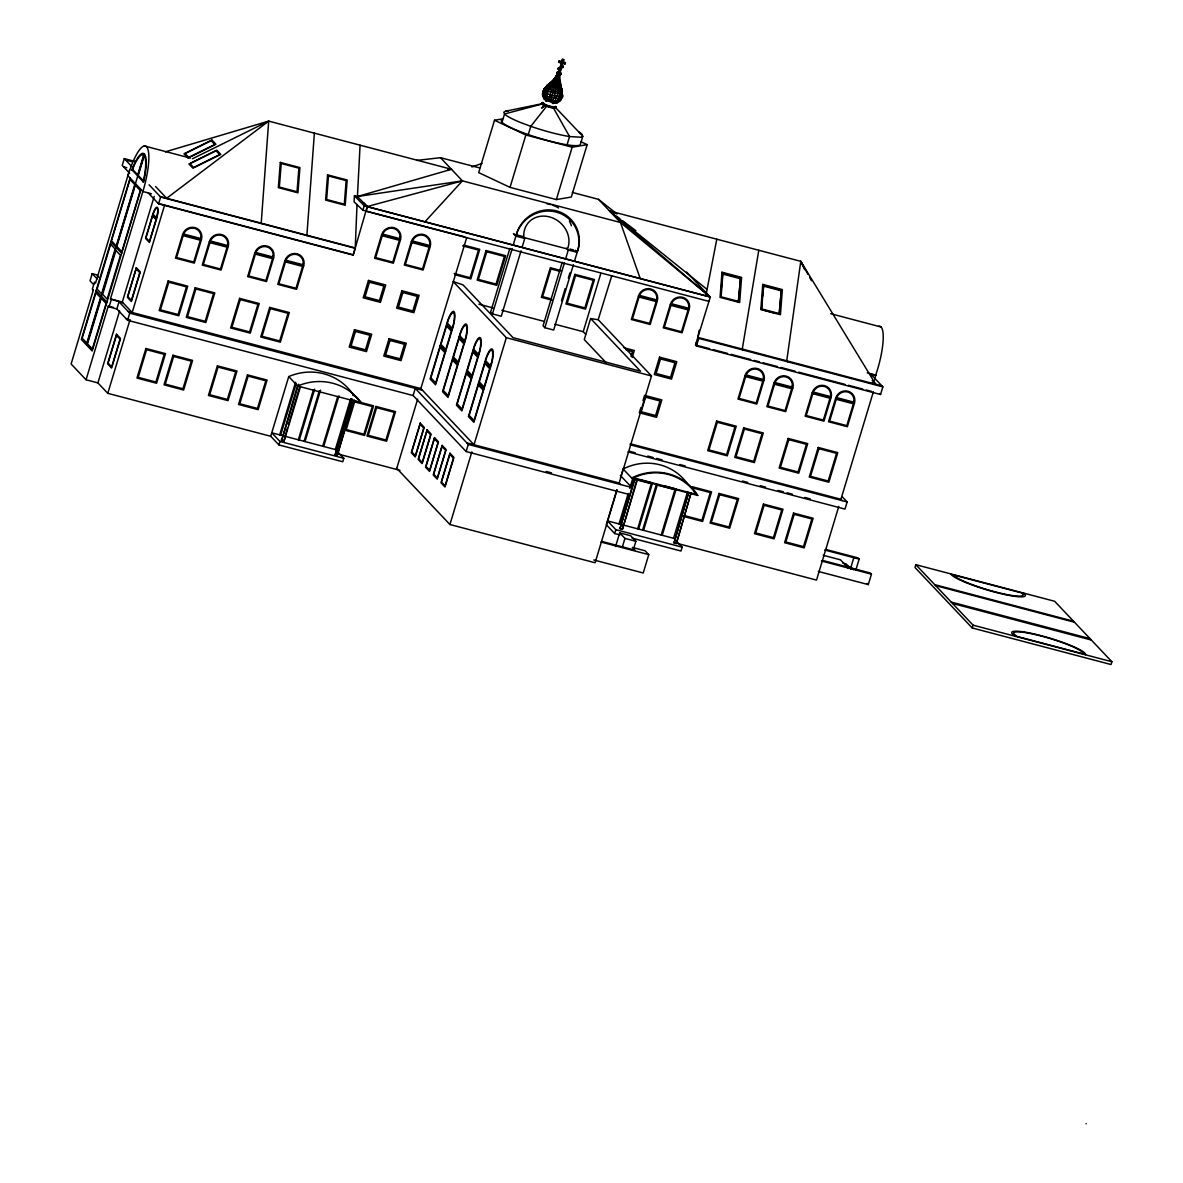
<?xml version="1.0" encoding="UTF-8"?>
<svg xmlns="http://www.w3.org/2000/svg" width="1183" height="1183" viewBox="0 0 1183 1183"><rect width="100%" height="100%" fill="white"/><g stroke="black" fill="none" stroke-linecap="round" stroke-linejoin="round"><path stroke-width="1.5" d="M551.87 102.182L554.679 95.749L556.217 86.389L553.718 85.634L551.529 89.346L548.542 101.176M354.427 195.742L364.246 205.768L710.037 296.874L620.469 222.508L462.42 180.866L357.429 196.526L354.427 195.742L354.101 201.879L362.9 210.234L464.742 236.866M148.259 192.933L158.581 203.846L353.17 255.114L355.225 248.312L357.015 204.467M416.727 160.415L440.49 157.694L462.42 180.866L367.248 206.537L357.429 196.526L360.076 145.198M556.956 76.806C557.459 71.926 557.06 77.132 559.529 71.66C562.428 74.307 560.121 76.703 558.701 73.804C553.186 71.705 563.419 71.335 559.145 72.37C554.605 70.625 558.169 78.536 560.343 74.411M721.083 292.053L721.911 281.214M722.192 277.606L722.887 273.317L740.558 277.975L738.34 302.123L740.558 277.975M722.887 273.317L721.098 296.8L738.769 301.458M762.207 300.497L761.512 309.532L763.656 285.502L781.327 290.16L779.183 314.19L781.327 290.16M762.473 296.889L763.656 285.502M357.429 196.526L451.462 169.273L268.689 121.11L261.177 223.528M314.382 133.161L306.87 235.565M559.485 73.76C557.592 81.39 562.738 89.183 561.955 96.888C529.54 92.274 549.282 88.562 557.947 73.479C555.138 83.668 537.526 89.228 545.881 101.073M556.675 102.951C570.147 96.858 553.94 75.668 560.609 72.902C554.664 64.976 567.027 97.39 556.158 88.341L558.982 73.849L560.757 74.13L559.145 71.542M559.574 73.967C556.128 83.727 566.938 96.252 555.936 102.965M707.094 289.406L609.496 210.929L800.787 261.339L786.739 360.8L787.686 361.791M559.411 73.952C555.906 83.756 564.942 97.435 553.452 103.527L552.402 103.335L555.049 100.777L557.681 93.753L559.47 71.793L557.119 72.562L560.831 73.612L558.361 71.631L557.089 73.42L558.258 75.342L559.204 73.952L556.794 73.464L557.829 73.523M559.633 73.834L558.48 75.535M559.352 75.239L560.712 74.041L560.003 73.109M758.791 250.264L742.273 349.074L743.22 350.079M544.491 98.721L543.086 93.087L543.515 90.485L544.624 90.47M550.199 101.708L558.997 72.814L557.415 72.074L559.855 71.852L556.971 72.902L557.799 75.298L557.518 72.932L559.041 71.527L560.372 73.272L558.642 75.106M560.431 74.189C560.328 68.895 555.463 73.671 557.311 76.023C554.443 84.54 544.727 90.766 547.049 100.614M686.569 272.075L710.258 297.11L695.515 344.978L696.462 345.983L880.551 394.501L882.858 386.871L698.769 338.368L697.822 337.362L699.197 330.22M706.103 294.478L716.794 239.203M559.308 73.686L559.426 75.061M134.847 161.391L124.274 158.611L122.219 165.413L129.672 173.28M98.988 277.428L96.533 274.796L92.185 273.687L90.041 280.815L93.62 284.6M93.324 290.116L71.113 363.994L86.048 379.773L97.908 382.893L107.786 393.333L270.715 436.276L278.907 444.926L342.759 461.754L343.809 458.294L335.617 449.629L271.765 432.801L279.957 441.466L343.809 458.294M129.494 170.293L95.527 283.166L94.507 282.101L92.348 289.229L93.368 290.308M130.1 178.012L81.346 339.521L92.2 350.981L140.954 189.472M86.655 345.14L144.37 153.997A31.261 7.482 -75.2 0 0 131.949 169.849L143.527 182.078A31.261 7.482 -75.2 0 0 144.37 153.997M86.048 379.773L108.289 306.072L113.376 307.403M123.091 302.892L110.448 298.944L142.877 191.513A38.95 9.331 -75.2 0 0 146.559 146.722A38.95 9.331 -75.2 0 0 127.956 175.749L142.877 191.513L151.498 193.79M629.607 494.612L466.132 451.536L413.118 395.536L127.587 320.282L116.851 308.94L109.073 306.9L111.232 299.772M116.851 308.94L119.01 301.813L129.746 313.155L422.479 390.301M97.908 382.893L119.616 310.952M164.629 205.073L132.185 312.504L122.307 302.064L154.204 196.393M152.651 214.877L145.539 238.419L149.383 242.471L156.496 218.944A10.026 2.396 -75.2 0 0 157.443 207.409A10.026 2.396 -75.2 0 0 152.651 214.877L156.496 218.944M158.581 203.846L160.637 197.029L149.088 184.814M127.587 320.282L129.746 313.155M107.786 393.333L130.041 319.632M182.596 234.604L175.483 258.145L194.323 263.099L201.421 239.572A10.026 9.627 -43.4 0 0 194.87 227.58A10.026 9.627 -43.4 0 0 182.596 234.604L201.421 239.572M209.361 241.569L202.249 265.11L221.073 270.064L228.186 246.537A10.026 9.627 -43.4 0 0 221.635 234.545A10.026 9.627 -43.4 0 0 209.361 241.569L228.186 246.537M254.774 253.058L247.661 276.6L266.5 281.554L273.598 258.027A10.026 9.627 -43.4 0 0 267.062 246.034A10.026 9.627 -43.4 0 0 254.774 253.058L273.598 258.027M284.866 260.822L277.768 284.364L296.593 289.332L303.691 265.791A10.026 9.627 -43.4 0 0 297.155 253.798A10.026 9.627 -43.4 0 0 284.866 260.822L303.691 265.791M270.715 436.276L288.741 376.578A54.595 52.422 -43.4 0 1 352.297 393.333L361.259 402.797A54.595 52.422 -43.4 0 0 297.687 386.042L288.741 376.578M279.691 434.886L295.573 382.257M280.652 435.152L296.253 383.484M278.907 444.926L279.957 441.466M300.482 386.604L284.038 441.082L281.643 440.446L297.598 385.466M281.643 440.446L298.619 384.224M284.038 441.082L287.262 428.261M288.312 424.741L299.462 387.847M362.9 210.234L364.246 205.768M353.17 255.114L367.248 206.537M708.957 301.384L366.109 211.239L367.469 206.774L363.536 202.633M298.323 439.795L313.406 389.872M299.299 440.061L314.663 389.163M304.075 441.318L319.366 390.671M305.037 441.57L320.563 390.168M381.651 234.707L374.553 258.249L393.377 263.203L400.49 239.661A10.026 9.627 -43.4 0 0 393.939 227.683A10.026 9.627 -43.4 0 0 381.651 234.707L400.49 239.661M322.708 446.228L337.717 396.542M323.684 446.479L338.974 395.832M335.321 449.555L350.7 398.597M354.057 399.677L337.318 455.115L335.351 454.597L351.691 398.73M335.351 454.597L352.09 399.159M337.318 455.115L353.126 400.993M411.388 241.539L404.29 265.081L423.115 270.035L430.228 246.493A10.026 9.627 -43.4 0 0 423.677 234.515A10.026 9.627 -43.4 0 0 411.388 241.539L430.228 246.493M502.509 118.892L494.509 120.252L478.686 172.614L510.036 187.372L556.35 199.572L571.33 197.029L587.138 144.651L580.883 141.709M413.118 395.536L415.263 388.394L468.276 444.409L631.766 487.485L620.336 475.418M396.438 469.4L417.643 399.159M606.391 362.944L584.269 339.565L590.613 318.523L640.535 371.255L512.993 337.643L463.071 284.911L453.148 281.539L506.324 337.702L474.013 444.749L420.837 388.571L466.723 237.546M502.05 122.233L504.535 113.967L503.81 112.163L505.777 111.158L542.701 103.586A6.699 0.961 16.8 0 1 543.84 103.305M446.686 324.083L430.094 379.033L435.566 384.815L452.157 329.865A14.373 3.445 -75.2 0 0 454.035 311.691A14.373 3.445 -75.2 0 0 446.686 324.083L452.157 329.865M459.152 336.711L442.56 391.662L448.032 397.444L464.623 342.493A14.373 3.445 -75.2 0 0 466.501 324.319A14.373 3.445 -75.2 0 0 459.152 336.711L464.623 342.493M510.036 187.372L525.858 134.995L494.509 120.252M528.283 134.581L530.783 126.33L546.576 106.322L546.886 105.302L542.051 102.758L543.219 102.566L542.479 104.562L544.919 105.701L545.215 104.681M542.479 104.562L542.051 102.758M542.406 102.581L541.873 104.104L504.535 113.967A41.301 5.885 16.8 0 0 521.496 122.884L530.783 126.33A41.301 5.885 16.8 0 0 569.555 136.548L580.853 137.228L582.82 136.222L555.581 107.579M542.701 103.586L542.997 102.566M543.515 105.11L543.825 104.089M562.797 66.559L561.023 67.135L562.295 62.936L564.853 63.645C563.241 62.699 562.709 61.161 562.576 59.505L561.836 62.078L559.248 61.176L558.746 62.3L559.13 61.028L561.748 61.827L562.383 59.15L563.759 59.623L563.004 62.152L563.759 59.623M559.13 61.028C559.929 63.424 564.04 62.64 560.21 67.475L558.48 68.096M473.023 350.183L456.431 405.148L461.888 410.915L478.479 355.965A14.373 3.445 -75.2 0 0 480.372 337.791A14.373 3.445 -75.2 0 0 473.023 350.183L478.479 355.965M558.746 62.3L561.363 63.098L560.077 67.357L558.051 69.028L558.435 67.756L560.21 67.475M562.738 67.535L562.99 66.13L562.738 67.535L561.082 67.949L559.929 72.311L558.613 71.912L559.692 68.629L558.051 69.028M555.492 106.307L555.906 108.097L553.54 108.156L548.394 106.914L548.705 105.893L546.886 105.302M558.849 75.239L560.106 74.145L560.846 67.727L562.62 67.15M559.929 72.311L561.082 67.949M562.487 63.29L561.6 66.81L563.123 66.263L561.467 66.677L562.487 63.29L565.134 64.089L565.385 62.684L562.871 62.019M550.243 107.446L550.553 106.426L556.217 107.076M564.853 63.645L565.03 62.891M552.003 107.86L552.313 106.84M509.858 248.371L490.634 312.016L492.439 313.924L501.281 316.245L521.023 250.84M553.836 107.135L553.54 108.156L569.555 136.548L567.071 144.799M492.439 313.924L512.195 248.519M513.259 244.97L515.921 236.142A32.725 31.409 -43.6 0 1 556.631 210.944A32.725 31.409 -43.6 0 1 577.141 252.349L574.48 261.177M554.753 108.304L555.064 107.283M555.345 108.289L555.655 107.269M555.566 108.274L556.084 106.751M485 361.614L468.409 416.564L473.88 422.346L490.472 367.395A14.373 3.445 -75.2 0 0 492.35 349.222A14.373 3.445 -75.2 0 0 485 361.614L490.472 367.395M522.102 247.306L524.764 238.463L522.96 236.556L515.892 234.692M466.132 451.536L468.276 444.409M617.023 490.132L595.093 562.768L449.924 524.513L471.854 451.876M556.35 199.572L572.173 147.21L587.138 144.651M582.82 136.222L580.335 144.489A41.301 5.885 16.8 0 1 538.428 137.879A41.301 5.885 16.8 0 1 501.311 120.415M562.236 262.242L543.041 325.813L544.845 327.706L553.688 330.042L573.415 264.711M544.845 327.706L564.454 262.744M565.518 259.24L568.298 250.012L567.456 249.007A23.852 20.895 41.4 0 0 549.474 216.888A23.852 20.895 41.4 0 0 523.862 237.517L567.456 249.007M561.496 300.763L565.178 288.578M568.343 278.123L569.925 272.903M585.674 334.301L583.219 331.698L600.787 273.495M598.214 319.632L611.744 275.772M638.465 295.972L631.352 319.514L650.177 324.482L657.29 300.94A10.026 9.627 -43.4 0 0 650.739 288.963A10.026 9.627 -43.4 0 0 638.465 295.972L657.29 300.94M630.997 356.394L632.461 351.543L626.044 349.843M632.195 357.443L634.295 350.493L623.959 347.758M670.362 304.297L663.249 327.839L682.073 332.793L689.186 309.251A10.026 9.627 -43.4 0 0 682.635 297.273A10.026 9.627 -43.4 0 0 670.362 304.297L689.186 309.251M640.905 407.558L639.323 412.778L656.565 417.333L661.829 399.928L644.587 395.388L643.005 400.608M616.861 489.747L606.302 524.705L614.672 533.548L619.907 534.923M620.513 477.651L623.116 469.015A52.363 50.292 -43.4 0 1 687.5 483.847M620.646 484.557L619.167 483.004L651.493 375.957L598.317 319.794L590.613 318.523M614.672 533.548L615.825 529.688L607.456 520.86L673.778 538.339L682.147 547.167L680.979 551.012L632.121 538.147M619.02 523.906L628.188 493.562M629.755 488.342L632.92 477.888M619.996 524.158L628.883 494.716M630.983 487.78L633.585 479.115L651.256 483.773L637.667 528.816M637.607 479.056L622.45 529.304L620.01 528.653L634.753 477.962M620.01 528.653L635.182 478.405M615.559 546.531L619.685 532.853L630.628 535.736L635.877 541.282L633.822 548.128M622.45 529.304L636.661 480.342M622.362 546.945L624.935 538.398L619.685 532.853M638.628 529.067L652.528 483.048L640.047 479.766M696.462 345.983L698.769 338.368M642.591 530.117L656.565 483.832M643.567 530.368L657.245 485.06L674.916 489.718L661.193 535.012M601.718 541.4L634.96 550.169L632.358 547.418L645.105 550.775L648.757 554.635L643.227 572.986L593.748 559.958M662.214 535.278L676.188 488.993M673.556 538.28L687.634 491.61M674.088 542.908L688.639 492.631L674.088 542.908L676.395 543.515L690.961 493.237L676.395 543.515M745.068 375.529L737.97 399.07L756.795 404.039L763.907 380.497A10.026 9.627 -43.4 0 0 757.357 368.519A10.026 9.627 -43.4 0 0 745.068 375.529L763.907 380.497M773.948 383.129L766.85 406.671L785.675 411.64L792.787 388.098A10.026 9.627 -43.4 0 0 786.237 376.12A10.026 9.627 -43.4 0 0 773.948 383.129L792.787 388.098M812.233 392.638L805.135 416.179L823.96 421.133L831.058 397.592A10.026 9.627 -43.4 0 0 824.521 385.614A10.026 9.627 -43.4 0 0 812.233 392.638L831.058 397.592M835.642 398.198L828.529 421.739L847.368 426.708L854.466 403.166A10.026 9.627 -43.4 0 0 847.93 391.189A10.026 9.627 -43.4 0 0 835.642 398.198L854.466 403.166M874.651 380.054L875.671 375.085L867.257 372.882M838.777 506.413L816.521 580.099L677.948 543.589M842.237 500.66L840.921 499.27L873.365 391.854M842.222 496.756L847.146 501.947L845.002 509.089L627.966 451.891M850.547 568.505L853.815 557.681M855.871 569.91L859.139 559.086L858.045 557.932L825.926 549.474M818.311 571.433L868.292 584.609L871.442 574.169L870.348 573.016L823.915 560.772M915.834 564.69L914.991 567.5L972.219 627.966L1111.029 664.535L1111.887 661.741L1054.645 601.275L915.834 564.69L973.077 625.156L1111.887 661.741M972.219 627.966L973.077 625.156M558.997 72.814L559.618 71.823M543.515 90.485C538.916 99.431 550.524 102.507 557.208 102.744C573.252 89.538 551.219 96.015 544.284 88.784L550.642 83.771L548.054 85.117L554.369 87.838L554.96 86.034L556.158 88.341L558.48 86.891L559.352 89.036L559.308 86.98L560.52 89.183M554.96 86.034L552.609 87.261L558.494 73.701M559.677 74.071C559.47 75.742 556.084 74.381 556.971 72.902M557.932 72.976L557.637 74.854L558.272 73.627M558.08 73.538C555.552 83.668 540.069 89.952 546.59 101.442M558.006 73.346L554.221 79.749L549.06 84.614L551.204 83.756C533.873 86.315 571.389 98.204 560.017 86.625M557.415 74.647L557.888 73.346L553.895 79.749L548.276 84.629L550.494 84.111L548.054 85.117L552.949 80.932L557.784 74.529M479.618 167.912L440.49 157.694M558.834 81.05C552.417 83.801 554.546 75.919 557.755 75.239M555.906 78.921C553.126 75.756 559.722 80.636 558.864 78.669M557.119 72.562L558.79 72.252M558.125 72.533L559.47 71.793M552.609 87.261L552.565 85.206L549.651 86.078L550.908 84.422L548.646 85.56M552.594 82.499L553.333 81.642C548.779 81.731 562.413 85.93 559.012 83.372L559.382 85.59M425.481 221.206L462.42 180.866M550.997 86.67L552.565 85.206M550.228 84.747L551.041 84.052C544.919 84.126 561.777 89.967 560.52 87.128L559.189 80.06L559.677 73.967L559.367 77.767L556.601 76.732M165.369 151.838L268.689 121.11L166.67 198.271L155.565 186.53M556.868 102.492C571.005 96.562 543.322 99.638 543.086 93.087M544.919 105.701L541.622 108.126L544.372 105.509L548.394 106.914M549.651 86.078L551.618 84.792M543.308 95.719L544.298 99.18M561.955 96.888L561.437 95.586M558.76 75.549L559.781 75.313L558.864 74.854M192.459 158.744L268.689 121.11M190.522 163.121L216.8 150.152L220.807 154.382L192.888 168.163L188.881 163.934M547.936 84.806L550.406 83.889M471.869 166.966L482.028 163.446M447.81 169.568L451.462 169.273L447.795 169.302M551.796 82.396C549.474 83.549 562.709 87.098 559.175 84.496M547.167 86.093L544.579 88.119L543.219 91.18L543.041 96.326C545.23 98.145 560.372 103.557 558.82 100.141M545.659 88.089L544.284 88.784M544.949 98.204L544.18 98.884M505.777 111.158L508.232 111.098M559.396 71.616L557.356 73.316L557.873 75.342M555.374 78.817C552.624 78.877 560.89 81.42 558.82 79.867M554.043 80.74C550.154 80.828 561.807 84.422 558.908 82.219M551.825 83.298C546.457 83.357 561.26 88.488 560.165 86.004M557.784 75.786L556.72 75.712L559.086 76.23M556.217 86.389L559.352 89.036M562.516 62.226L565.385 62.684M559.352 61.427L561.836 62.078M559.648 71.867L558.908 71.645L560.032 68.082L558.258 68.658M558.672 71.986L559.81 72.178M525.858 134.995L572.173 147.21M572.306 192.43L598.539 199.35L617.053 214.034M722.458 273.983L740.129 278.641M763.301 286.049L780.972 290.707M830.717 313.702L881.069 326.996M570.029 249.036L573.563 249.968M524.764 238.463L515.921 236.142L513.496 233.598M144.252 145.938L190.478 158.123M761.867 308.985L779.523 313.643M763.286 310.005L773.889 312.8M367.469 206.774L710.258 297.11M561.008 270.552L550.302 267.728L541.37 297.347L552.062 300.157M463.706 245.088L479.751 249.317L470.804 278.937L454.76 274.707M462.583 245.857L478.479 250.042L470.124 277.694L454.228 273.51M559.81 271.291L550.982 268.97L542.627 296.622L551.47 298.944M125.605 160.016L132.082 161.731M123.55 166.833L126.788 167.675M870.747 374.079L876.041 375.484M697.822 337.362L881.897 385.88M160.193 196.57L354.782 247.838M160.637 197.029L355.225 248.312M158.138 203.372L352.726 254.656M695.515 344.978L709.741 348.734M713.305 349.665L727.53 353.421M731.079 354.353L750.643 359.514M754.207 360.445L759.545 361.85M763.094 362.797L777.32 366.538M780.884 367.484L795.109 371.225M798.673 372.172L844.913 384.357M848.462 385.288L862.688 389.044M866.252 389.976L871.59 391.381M478.864 304.194L493.015 307.935M501.858 310.257L544.313 321.451M554.916 324.246L583.219 331.698M506.324 337.702L651.493 375.957M110.448 298.944L122.307 302.064M128.104 311.425L420.837 388.571M630.273 443.758L840.921 499.27M630.11 444.764L847.146 501.947M125.96 318.567L128.681 319.277M629.903 451.359L635.256 452.778M647.752 456.061L653.105 457.481M656.683 458.427L662.036 459.832M679.885 464.535L685.238 465.954M742.377 481.008L747.73 482.413M760.225 485.71L765.578 487.115M778.074 490.413L783.427 491.817M787.006 492.764L792.359 494.169M804.854 497.466L810.207 498.886M352.726 395.27L354.693 395.787M691.951 486.671L711.56 491.847L702.613 521.466L683.005 516.291M692.617 487.914L710.288 492.572L701.933 520.224L684.277 515.566M297.687 386.042L361.259 402.797M663.707 485.71L674.399 488.52M623.116 469.015L631.648 478.021L697.733 495.44L694.081 491.581M466.812 442.841L619.167 483.004M546.206 471.47L551.515 472.875M824.684 550.006L859.139 559.086M823.205 555.285L840.477 559.825L848.655 568.476M934.733 584.653L1073.543 621.238M935.679 585.659L1074.489 622.243M842.961 563.108L846.17 563.951L850.858 568.905M845.623 565.785L850.947 567.189L853.283 569.659M821.475 560.993L871.442 574.169M951.206 602.058L1090.016 638.643M952.522 603.448L1091.332 640.033M338.101 454.021L399.972 470.331M619.581 528.209L622.021 528.845M673.615 542.406L675.922 543.012M281.155 439.928L283.55 440.564M334.952 454.168L336.918 454.686M615.825 529.688L682.147 547.167M624.935 538.398L635.877 541.282M601.053 542.065L648.757 554.635M558.583 72.651L560.786 73.095L560.032 72.636M554.369 87.838L556.158 88.341M548.705 105.893L550.553 106.426M1086.157 1123.569L1086.068 1123.732M872.241 382.878L875.657 384.224L800.787 261.339L804.662 269.635M559.929 87.705L561.526 88.666L560.106 86.847L561.304 89.154L559.855 86.965M614.11 213.886L609.496 210.929L612.424 213.117M559.751 75.254L559.056 74.411L560.505 74.529M562.443 91.061L560.52 87.128M555.182 107.328L555.906 108.097M616.831 216.415L619.759 218.618M622.687 220.807L635.877 230.685M609.866 211.313L710.037 296.874M575.322 250.426L577.141 252.349L568.298 250.012L566.494 248.105M870.377 373.695L882.858 386.871M872.211 380.571L875.657 384.224M879.605 393.495L880.551 394.501M598.539 199.35L620.469 222.508L639.914 277.709M696.136 342.922L697.083 343.913M575.337 250.441L577.141 252.349A32.651 31.349 -43.6 0 0 556.291 212.097A32.651 31.349 -43.6 0 0 515.921 236.142L514.117 234.234M867.198 583.456L868.292 584.609M478.494 383.159L483.965 388.941M466.516 371.743L471.973 377.51M452.645 358.257L458.117 364.039M440.18 345.628L445.651 351.41M124.274 158.611L131.786 166.552M396.749 468.35L449.924 524.513M110.832 241.85L121.686 253.31M92.185 273.687L97.11 278.877M96.089 290.678L106.943 302.153M108.289 306.072L109.073 306.9M560.106 86.847L561.644 88.991M800.787 261.339L807.915 274.293M809.69 277.517L811.479 280.755M557.43 86.684L557.858 88.755M1015.753 636.41A38.477 5.486 16.8 0 1 1041.232 635.715A38.477 5.486 16.8 0 1 1085.388 654.761M1023.517 593.067A39.039 5.575 16.8 0 1 995.435 592.284A39.039 5.575 16.8 0 1 950.674 573.873M547.152 203.875A32.725 31.409 -43.6 0 1 550.568 204.585M552.224 205.073A32.725 31.409 -43.6 0 1 558.524 207.942M569.422 221.073A32.651 31.349 -43.6 0 1 571.374 225.761M578.724 131.905A41.301 5.885 16.8 0 1 582.095 134.418M878.614 326.316A36.658 8.784 -75.2 0 1 875.671 375.085M631.648 478.021A52.363 50.292 -43.4 0 1 697.733 495.44M555.478 107.091A6.699 0.961 16.8 0 1 550.479 106.795A6.699 0.961 16.8 0 1 542.893 103.779M553.748 101.59A6.699 0.961 16.8 0 1 552.165 101.206M546.073 99.091A6.699 0.961 16.8 0 1 545.126 98.603M544.594 98.189A6.699 0.961 16.8 0 1 544.786 97.745M721.985 272.223L720.063 297.377L739.671 302.537L741.593 277.399L721.985 272.223M762.739 284.408L760.832 309.562L780.44 314.722L782.362 289.584L762.739 284.408M280.312 162.426L278.33 187.653L297.939 192.814L299.92 167.587L280.312 162.426M281.214 163.52L279.365 187.077L297.037 191.735L298.885 168.163L281.214 163.52M327.573 174.862L325.606 200.09L345.214 205.265L347.181 180.023L327.573 174.862M328.475 175.956L326.641 199.513L344.312 204.171L346.146 180.615L328.475 175.956M201.021 237.029L200.77 238.537L183.735 234.042L184.356 232.637A9.183 8.813 -43.4 0 1 201.021 237.029M227.772 243.994L227.535 245.502L210.5 241.007L211.121 239.602A9.183 8.813 -43.4 0 1 227.772 243.994M273.199 255.484L272.948 256.992L255.912 252.497L256.548 251.092A9.183 8.813 -43.4 0 1 273.199 255.484M303.292 263.247L303.04 264.755L286.005 260.26L286.641 258.855A9.183 8.813 -43.4 0 1 303.292 263.247M400.076 237.132L399.824 238.641L382.804 234.145L383.425 232.74A9.183 8.813 -43.4 0 1 400.076 237.132M429.813 243.964L429.562 245.472L412.527 240.977L413.163 239.572A9.183 8.813 -43.4 0 1 429.813 243.964M656.876 298.397L656.624 299.905L639.604 295.425L640.225 294.02A9.183 8.813 -43.4 0 1 656.876 298.397M688.772 306.722L688.521 308.231L671.5 303.735L672.121 302.33A9.183 8.813 -43.4 0 1 688.772 306.722M763.493 377.954L763.242 379.462L746.207 374.981L746.843 373.577A9.183 8.813 -43.4 0 1 763.493 377.954M792.373 385.554L792.122 387.063L775.087 382.582L775.723 381.163A9.183 8.813 -43.4 0 1 792.373 385.554M830.658 395.063L830.407 396.571L813.372 392.076L814.008 390.671A9.183 8.813 -43.4 0 1 830.658 395.063M854.067 400.623L853.815 402.131L836.78 397.651L837.416 396.246A9.183 8.813 -43.4 0 1 854.067 400.623M144.651 174.714L143.158 182.138L143.483 180.925L138.248 175.395L144.178 155.757L145.169 157.842A29.886 7.157 -75.2 0 1 144.651 174.714M156.955 216.459L156.54 217.953L153.065 214.286L153.553 212.866A9.183 2.203 -75.2 0 1 157.191 208.208A9.183 2.203 -75.2 0 1 156.955 216.459M452.985 325.946L452.276 328.342L447.322 323.107L448.046 320.726A13.057 3.12 -75.2 0 1 453.651 312.948A13.057 3.12 -75.2 0 1 452.985 325.946M465.451 338.575L464.742 340.97L459.788 335.735L460.512 333.355A13.057 3.12 -75.2 0 1 466.132 325.576A13.057 3.12 -75.2 0 1 465.451 338.575M479.322 352.061L478.597 354.456L473.644 349.222L474.383 346.841A13.057 3.12 -75.2 0 1 479.987 339.048A13.057 3.12 -75.2 0 1 479.322 352.061M491.3 363.477L490.59 365.872L485.621 360.638L486.361 358.257A13.057 3.12 -75.2 0 1 491.965 350.479A13.057 3.12 -75.2 0 1 491.3 363.477M129.982 179.535L111.468 240.844L116.274 245.931L134.788 184.622L129.982 179.535M95.912 292.748L82.204 338.175L86.832 343.07L100.54 297.643L95.912 292.748M110.625 244.275L97.095 289.11L101.605 293.872L115.135 249.036L110.625 244.275M143.661 155.21L137.731 174.833L132.496 169.302L132.097 170.456L134.729 164.23A29.886 7.157 -75.2 0 1 142.197 154.707L143.661 155.21M101.235 298.338L87.498 343.824L92.363 348.955L106.1 303.469L101.235 298.338M135.291 185.273L116.821 246.404L121.819 251.668L140.274 190.537L135.291 185.273M115.904 250.471L102.655 294.345L107.18 299.136L120.429 255.262L115.904 250.471M136.296 267.683L127.35 297.303L131.357 301.532L140.289 271.913L136.296 267.683M136.193 268.881L127.838 296.534L131.446 300.349L139.801 272.682L136.193 268.881M116.525 334.227L107.594 363.846L111.586 368.076L120.533 338.456L116.525 334.227M116.437 335.425L108.082 363.077L111.69 366.893L120.045 339.225L116.437 335.425M152.563 215.912L145.967 237.753L149.472 241.45L156.067 219.609L152.563 215.912M145.908 348.467L136.962 378.072L156.57 383.248L165.516 353.628L145.908 348.467M146.574 349.695L138.234 377.347L155.905 382.005L164.245 354.353L146.574 349.695M168.119 280.977L159.173 310.597L178.796 315.757L187.727 286.153L168.119 280.977M168.799 282.219L160.444 309.872L178.115 314.53L186.47 286.877L168.799 282.219M183.173 235.683L176.578 257.51L193.731 262.034L200.326 240.193L183.173 235.683M172.955 355.24L164.023 384.845L183.631 390.02L192.578 360.401L172.955 355.24M173.635 356.467L165.28 384.12L182.951 388.778L191.306 361.126L173.635 356.467M195.18 287.75L186.234 317.369L205.842 322.53L214.788 292.911L195.18 287.75M195.86 288.977L187.505 316.645L205.177 321.288L213.517 293.635L195.86 288.977M209.938 242.648L203.343 264.474L220.496 268.999L227.092 247.158L209.938 242.648M217.376 365.858L208.43 395.462L228.053 400.638L236.984 371.018L217.376 365.858M218.056 367.085L209.702 394.738L227.373 399.396L235.728 371.743L218.056 367.085M239.587 298.367L230.655 327.987L250.264 333.148L259.21 303.543L239.587 298.367M240.267 299.61L231.927 327.262L249.583 331.92L257.938 304.253L240.267 299.61M255.365 254.123L248.77 275.964L265.909 280.489L272.504 258.648L255.365 254.123M247.469 374.878L238.537 404.482L258.145 409.658L267.092 380.039L247.469 374.878M248.149 376.105L239.794 403.758L257.465 408.416L265.82 380.763L248.149 376.105M269.694 307.388L260.748 337.007L280.356 342.168L289.303 312.563L269.694 307.388M270.36 308.63L262.02 336.283L279.691 340.941L288.031 313.288L270.36 308.63M285.458 261.901L278.863 283.743L296.001 288.253L302.597 266.412L285.458 261.901M368.46 280.43L363.211 297.835L380.453 302.375L385.702 284.97L368.46 280.43M382.242 235.772L375.647 257.613L392.8 262.138L399.396 240.297L382.242 235.772M354.471 329.673L349.222 347.063L366.464 351.602L371.713 334.212L354.471 329.673M369.436 282.219L365.044 296.785L379.462 300.586L383.869 286.02L369.436 282.219M355.447 331.462L351.055 346.013L365.488 349.813L369.88 335.262L355.447 331.462M353.939 400.638L345.007 430.257L364.615 435.418L373.562 405.813L353.939 400.638M354.619 401.88L346.264 429.533L363.935 434.191L372.29 406.538L354.619 401.88M411.98 242.604L405.385 264.445L422.538 268.97L429.133 247.129L411.98 242.604M401.865 290.767L396.616 308.172L413.858 312.711L419.107 295.321L401.865 290.767M389.044 338.693L383.795 356.083L401.037 360.623L406.287 343.233L389.044 338.693M402.856 292.571L398.449 307.122L412.882 310.922L417.274 296.371L402.856 292.571M390.02 340.482L385.628 355.033L400.046 358.833L404.453 344.283L390.02 340.482M375.928 406.434L366.981 436.054L386.59 441.215L395.536 411.61L375.928 406.434M376.593 407.677L368.253 435.329L385.924 439.987L394.264 412.335L376.593 407.677M440.032 347.477L430.863 377.835L435.714 382.967L444.882 352.608L440.032 347.477M446.523 326.035L440.993 344.371L445.814 349.458L451.344 331.122L446.523 326.035M420.216 423.085L411.27 452.705L415.277 456.934L424.209 427.314L420.216 423.085M420.113 424.283L411.758 451.936L415.366 455.736L423.721 428.083L420.113 424.283M427.078 429.769L418.131 459.388L422.139 463.618L431.085 433.998L427.078 429.769M426.974 430.952L418.634 458.62L422.242 462.42L430.582 434.767L426.974 430.952M452.498 360.105L443.329 390.464L448.194 395.595L457.348 365.236L452.498 360.105M459.004 338.663L453.459 357L458.279 362.087L463.825 343.75L459.004 338.663M486.05 250.545L477.119 280.149L496.727 285.325L505.673 255.705L486.05 250.545M486.731 251.772L478.39 279.425L496.047 284.083L504.402 256.43L486.731 251.772M434.486 437.621L425.54 467.226L429.547 471.455L438.479 441.836L434.486 437.621M434.383 438.804L426.028 466.457L429.636 470.272L437.991 442.619L434.383 438.804M442.146 445.355L433.2 474.96L437.207 479.189L446.154 449.584L442.146 445.355M442.043 446.538L433.703 474.191L437.311 478.006L445.651 450.353L442.043 446.538M466.353 373.577L457.185 403.95L462.05 409.067L471.218 378.708L466.353 373.577M472.86 352.135L467.315 370.471L472.135 375.558L477.681 357.222L472.86 352.135M449.939 453.193L440.993 482.797L445 487.026L453.932 457.422L449.939 453.193M449.836 454.376L441.481 482.028L445.089 485.843L453.444 458.191L449.836 454.376M478.331 385.007L469.178 415.366L474.028 420.497L483.196 390.139L478.331 385.007M484.838 363.565L479.292 381.902L484.113 386.989L489.658 368.652L484.838 363.565M574.879 274.352L565.932 303.972L585.555 309.133L594.487 279.513L574.879 274.352M575.559 275.595L567.204 303.247L584.875 307.905L593.23 280.238L575.559 275.595M639.042 297.051L632.447 318.892L649.6 323.403L656.195 301.561L639.042 297.051M670.938 305.362L664.343 327.203L681.497 331.728L688.092 309.887L670.938 305.362M645.563 397.177L641.171 411.728L655.589 415.529L659.981 400.978L645.563 397.177M659.552 357.148L654.303 374.538L671.53 379.092L676.794 361.687L659.552 357.148M660.528 358.937L656.136 373.488L670.554 377.288L674.946 362.737L660.528 358.937M716.632 421.044L707.685 450.664L727.294 455.825L736.24 426.205L716.632 421.044M717.297 422.272L708.957 449.939L726.613 454.583L734.968 426.93L717.297 422.272M745.66 376.608L739.064 398.449L756.218 402.959L762.813 381.118L745.66 376.608M718.998 493.444L710.066 523.063L729.674 528.224L738.621 498.62L718.998 493.444M719.678 494.686L711.323 522.339L728.994 526.997L737.349 499.344L719.678 494.686M743.678 427.817L734.747 457.422L754.355 462.597L763.301 432.978L743.678 427.817M744.358 429.045L736.003 456.697L753.675 461.355L762.029 433.703L744.358 429.045M774.54 384.209L767.944 406.05L785.098 410.56L791.678 388.719L774.54 384.209M763.419 504.062L754.473 533.681L774.096 538.842L783.028 509.237L763.419 504.062M764.1 505.304L755.745 532.956L773.416 537.614L781.756 509.962L764.1 505.304M788.1 438.435L779.153 468.039L798.762 473.215L807.708 443.595L788.1 438.435M788.78 439.662L780.425 467.315L798.096 471.973L806.436 444.32L788.78 439.662M812.825 393.702L806.229 415.544L823.368 420.069L829.963 398.227L812.825 393.702M793.512 513.082L784.58 542.701L804.189 547.877L813.135 518.258L793.512 513.082M794.192 514.324L785.837 541.977L803.508 546.635L811.863 518.982L794.192 514.324M818.192 447.455L809.261 477.06L828.869 482.235L837.801 452.616L818.192 447.455M818.873 448.682L810.518 476.335L828.189 480.993L836.544 453.34L818.873 448.682M836.233 399.277L829.638 421.118L846.777 425.629L853.372 403.787L836.233 399.277M211.934 140.023L184.001 153.805L188.008 158.034L215.927 144.252L211.934 140.023M211.195 140.688L185.125 153.553L188.733 157.369L214.803 144.503L211.195 140.688M216.075 150.818L190.005 163.698L193.613 167.498L219.683 154.633L216.075 150.818M637.696 476.039L633.556 477.858L696.196 494.376L693.667 490.797A51.712 49.671 -43.4 0 0 637.696 476.039M1021.757 592.949L953.306 574.923L955.095 576.639A36.747 5.235 16.8 0 0 994.992 591.811A36.747 5.235 16.8 0 0 1023.132 594.576L1021.757 592.949M1083.303 653.903L1017.069 636.439L1014.186 634.236A36.422 5.19 16.8 0 1 1041.631 636.143A36.422 5.19 16.8 0 1 1082.519 652.232L1083.303 653.903"/></g></svg>
